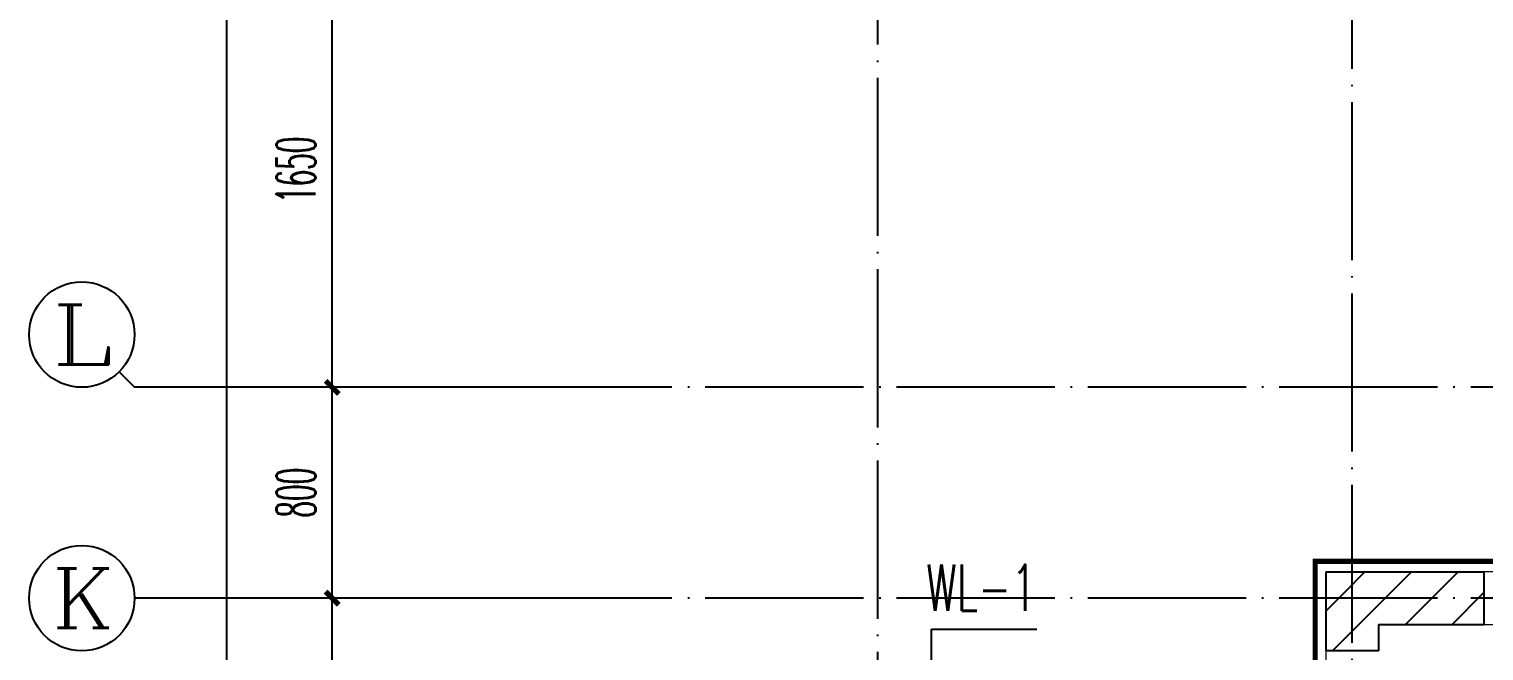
# Model space of a CAD drawing. Extents: x 27938 to 1507990, y 110129 to 923079.
# Drawn here: x 1198045 to 1203564, y 590724 to 593083 of the extents above; entities that cross this region are included whole.
import ezdxf
from ezdxf.enums import TextEntityAlignment as Align

# ---------------------------------------------------------------- set-up
doc = ezdxf.new("R2010")
doc.units = 0
doc.header["$LTSCALE"] = 1000
doc.header["$MEASUREMENT"] = 0
doc.linetypes.add('DASH', pattern=[0.35, 0.25, -0.1])
doc.linetypes.add('DOTE', pattern=[2.42, 2, -0.2, 0.02, -0.2])
for name, color, linetype in [('----建筑底图', 8, 'Continuous'), ('AXIS', 3, 'Continuous'), ('AXIS_TEXT', 7, 'Continuous'), ('DIM_污水', 2, 'Continuous'), ('DOTE', 1, 'Continuous'), ('PUB_HATCH', 8, 'Continuous'), ('WALL', 9, 'Continuous')]:
    doc.layers.add(name, color=color, linetype=linetype)
doc.layers.add('S-L主梁线', color=4, linetype='DASH', plot=False)
doc.layers.add('平面-看线', color=45, linetype='Continuous', lineweight=15)
doc.styles.add('_TCH_AXIS', font='COMPLEX', dxfattribs={"bigfont": 'GBCBIG'})
doc.styles.add('_TCH_DIM_T3', font='SIMPLEX.shx', dxfattribs={"width": 0.494118, "bigfont": 'GBCBIG.shx'})
doc.styles.add('_TWT_SERIAL', font='SIMPLEX', dxfattribs={"width": 0.8, "height": 3.5, "bigfont": 'HZTXT'})
doc.styles.add('COMPLEX', font='COMPLEX')
doc.dimstyles.new('_TCH_ARCH&&50', dxfattribs={"dimtxt": 148.75, "dimasz": 50, "dimexe": 125, "dimexo": 150, "dimgap": 63.125, "dimtad": 1, "dimdec": 0, "dimzin": 0, "dimdsep": 46, "dimtxsty": '_TCH_DIM_T3', "dimblk": 'ARCHTICK', "dimcen": 0.09, "dimclrt": 4, "dimazin": 2, "dimtfac": 1, "dimtdec": 0, "dimtix": 1, "dimtmove": 2, "dimatfit": 3, "dimfxl": 100, "dimtolj": 1, "dimtzin": 0, "dimarcsym": 0})
pattern_1 = [(45, (0, 89.76), (-88.3884, 88.3884), [])]

# ---------------------------------------------------------------- blocks, each defined once
blk = doc.blocks.new('_ArchTick')
at = {"color": 0, "linetype": 'ByBlock', "const_width": 0.4}
blk.add_lwpolyline([(-0.5, -0.5), (0.5, 0.5)], dxfattribs=at)
blk = doc.blocks.new('*D1104')
at = {"layer": 'AXIS', "color": 0, "lineweight": -2}
for p, q in [((-25968.8, -13060.1), (-27593.8, -13060.1)), ((-27468.8, -25960.1), (-27468.8, -13060.1)), ((-25968.8, -25960.1), (-27593.8, -25960.1))]:
    blk.add_line(p, q, dxfattribs=at)
at = {"layer": 'Defpoints', "color": 0}
for p in [(-27468.8, -13060.1), (-25818.8, -13060.1), (-25818.8, -25960.1)]:
    blk.add_point(p, dxfattribs=at)
at = {"layer": 'AXIS', "color": 0, "lineweight": -2, "xscale": 50, "yscale": 50, "zscale": 50}
for p, rotation in [((-27468.8, -13060.1), 90), ((-27468.8, -25960.1), 270)]:
    blk.add_blockref('_ArchTick', p, dxfattribs=dict(at, rotation=rotation))
at = {"layer": 'AXIS', "color": 4, "insert": (-27606.3, -19510.1), "char_height": 148.75, "attachment_point": 5, "rotation": 90, "style": '_TCH_DIM_T3'}
blk.add_mtext('\\A1;12900', dxfattribs=at)
blk = doc.blocks.new('*D1114')
at = {"layer": 'AXIS', "color": 0, "lineweight": -2}
for p, q in [((-25968.8, -15610.1), (-27193.8, -15610.1)), ((-27068.8, -16610.1), (-27068.8, -15610.1)), ((-25968.8, -16610.1), (-27193.8, -16610.1))]:
    blk.add_line(p, q, dxfattribs=at)
at = {"layer": 'Defpoints', "color": 0}
for p in [(-27068.8, -15610.1), (-25818.8, -15610.1), (-25818.8, -16610.1)]:
    blk.add_point(p, dxfattribs=at)
at = {"layer": 'AXIS', "color": 0, "lineweight": -2, "xscale": 50, "yscale": 50, "zscale": 50}
for p, rotation in [((-27068.8, -15610.1), 90), ((-27068.8, -16610.1), 270)]:
    blk.add_blockref('_ArchTick', p, dxfattribs=dict(at, rotation=rotation))
at = {"layer": 'AXIS', "color": 4, "insert": (-27206.3, -16110.1), "char_height": 148.75, "attachment_point": 5, "rotation": 90, "style": '_TCH_DIM_T3'}
blk.add_mtext('\\A1;1000', dxfattribs=at)
blk = doc.blocks.new('*D1115')
at = {"layer": 'AXIS', "color": 0, "lineweight": -2}
for p, q in [((-25968.8, -14810.1), (-27193.8, -14810.1)), ((-27068.8, -15610.1), (-27068.8, -14810.1)), ((-25968.8, -15610.1), (-27193.8, -15610.1))]:
    blk.add_line(p, q, dxfattribs=at)
at = {"layer": 'Defpoints', "color": 0}
for p in [(-27068.8, -14810.1), (-25818.8, -14810.1), (-25818.8, -15610.1)]:
    blk.add_point(p, dxfattribs=at)
at = {"layer": 'AXIS', "color": 0, "lineweight": -2, "xscale": 50, "yscale": 50, "zscale": 50}
for p, rotation in [((-27068.8, -14810.1), 90), ((-27068.8, -15610.1), 270)]:
    blk.add_blockref('_ArchTick', p, dxfattribs=dict(at, rotation=rotation))
at = {"layer": 'AXIS', "color": 4, "insert": (-27206.3, -15210.1), "char_height": 148.75, "attachment_point": 5, "rotation": 90, "style": '_TCH_DIM_T3'}
blk.add_mtext('\\A1;800', dxfattribs=at)
blk = doc.blocks.new('*D1116')
at = {"layer": 'AXIS', "color": 0, "lineweight": -2}
for p, q in [((-25968.8, -13160.1), (-27193.8, -13160.1)), ((-27068.8, -14810.1), (-27068.8, -13160.1)), ((-25968.8, -14810.1), (-27193.8, -14810.1))]:
    blk.add_line(p, q, dxfattribs=at)
at = {"layer": 'Defpoints', "color": 0}
for p in [(-27068.8, -13160.1), (-25818.8, -13160.1), (-25818.8, -14810.1)]:
    blk.add_point(p, dxfattribs=at)
at = {"layer": 'AXIS', "color": 0, "lineweight": -2, "xscale": 50, "yscale": 50, "zscale": 50}
for p, rotation in [((-27068.8, -13160.1), 90), ((-27068.8, -14810.1), 270)]:
    blk.add_blockref('_ArchTick', p, dxfattribs=dict(at, rotation=rotation))
at = {"layer": 'AXIS', "color": 4, "insert": (-27206.3, -13985.1), "char_height": 148.75, "attachment_point": 5, "rotation": 90, "style": '_TCH_DIM_T3'}
blk.add_mtext('\\A1;1650', dxfattribs=at)
blk = doc.blocks.new('_AXISO')
blk.add_circle((0, 0), 0.5)
at = {"layer": 'AXIS_TEXT', "style": 'COMPLEX', "width": 1.041667}
blk.add_attdef('A', text='', height=0.56, dxfattribs=at).set_placement((-0.25, -0.28), (0.25, -0.28), align=Align.FIT)
blk = doc.blocks.new('A$C63B2058D')
at = {"layer": 'S-L主梁线', "color": 0, "linetype": 'ByBlock', "lineweight": 18}
for p, q in [((-9650, 5300), (-9650, 4300)), ((-6650, 5300), (-9650, 5300))]:
    blk.add_line(p, q, dxfattribs=at)
at = {"layer": 'S-L主梁线', "color": 0, "linetype": 'DASH', "lineweight": 18}
for p, q in [((-9450, 5100), (-6750, 5100)), ((-9450, 4300), (-9450, 5100))]:
    blk.add_line(p, q, dxfattribs=at)
blk = doc.blocks.new('A$C149A4CC3')
at = {"layer": 'PUB_HATCH'}
h = blk.add_hatch(dxfattribs=at)
h.set_pattern_fill('普通砖', color=256, scale=50, style=0)
h.set_pattern_definition(pattern_1)
h.paths.add_polyline_path([(-23100, -15710.1), (-23300, -15510.1), (-23300, -15810.1), (-23100, -15810.1)])
h = blk.add_hatch(dxfattribs=at)
h.set_pattern_fill('普通砖', color=256, scale=50, style=0)
h.set_pattern_definition(pattern_1)
h.paths.add_polyline_path([(-23300, -15510.1), (-23100, -15710.1), (-22700, -15710.1), (-22700, -15510.1)])
at = {"color": 8, "linetype": 'DASH', "ltscale": 0.8, "const_width": 20}
blk.add_lwpolyline([(-14840, -13020.1), (-14840, -14670.1), (-16940, -14670.1), (-16940, -15470.1), (-18640, -15470.1), (-18640, -16470.1), (-20160, -16470.1), (-20160, -15470.1), (-23340, -15470.1), (-23340, -16470.1), (-25140, -16470.1), (-25140, -24650.1), (-22160, -24650.1), (-22160, -24050.1), (-15840, -24050.1), (-15840, -25250.1), (-15090, -25250.1), (-15090, -25850.1), (-9909, -25850.1)], dxfattribs=at)
at = {"layer": 'AXIS', "color": 8}
for p, q in [((-27877.3, -14751.5), (-27818.8, -14810.1)), ((-25818.8, -14810.1), (-27818.8, -14810.1)), ((-25818.8, -15610.1), (-27818.8, -15610.1))]:
    blk.add_line(p, q, dxfattribs=at)
at = {"layer": 'DOTE', "color": 169, "linetype": 'DOTE', "ltscale": 0.3}
for p, q in [((-25000, -11458), (-25000, -26899.5)), ((-23200, -19410.1), (-23200, -11458)), ((25039.9, -14810.1), (-25818.8, -14810.1)), ((25039.9, -15610.1), (-25818.8, -15610.1))]:
    blk.add_line(p, q, dxfattribs=at)
at = {"layer": 'WALL', "color": 8}
for p, q in [((-23300, -15510.1), (-23300, -15810.1)), ((-23300, -15510.1), (-22700, -15510.1)), ((-22700, -15510.1), (-22700, -15710.1)), ((-23100, -15710.1), (-23100, -15810.1)), ((-23100, -15710.1), (-22700, -15710.1)), ((-23100, -15810.1), (-23300, -15810.1))]:
    blk.add_line(p, q, dxfattribs=at)
at = {"layer": '平面-看线', "color": 8}
blk.add_lwpolyline([(-22700, -15710.1), (-20800, -15710.1)], dxfattribs=at)
at = {"layer": 'AXIS', "color": 8}
ref = blk.add_blockref('_AXISO', (-28018.8, -14610.1), dxfattribs=dict(at, xscale=400, yscale=400, zscale=400))
ref.add_attrib('A', 'L', dxfattribs={"layer": 'AXIS_TEXT', "color": 8, "ltscale": 0.5, "height": 226.3, "style": '_TCH_AXIS', "width": 1.4}).set_placement((-28131.9, -14723.2), (-27905.6, -14723.2), align=Align.FIT)
ref = blk.add_blockref('_AXISO', (-28018.8, -15610.1), dxfattribs=dict(at, xscale=400, yscale=400, zscale=400))
ref.add_attrib('A', 'K', dxfattribs={"layer": 'AXIS_TEXT', "color": 8, "ltscale": 0.5, "height": 226.3, "style": '_TCH_AXIS', "width": 1.105263}).set_placement((-28131.9, -15723.2), (-27905.6, -15723.2), align=Align.FIT)
for p1, p2, distance, picture, middle in [((-25818.8, -25960.1), (-25818.8, -13060.1), 1650, '*D1104', (-27606.3, -19510.1)), ((-25818.8, -14810.1), (-25818.8, -13160.1), 1250, '*D1116', (-27206.3, -13985.1)), ((-25818.8, -15610.1), (-25818.8, -14810.1), 1250, '*D1115', (-27206.3, -15210.1)), ((-25818.8, -16610.1), (-25818.8, -15610.1), 1250, '*D1114', (-27206.3, -16110.1))]:
    dim = blk.add_aligned_dim(p1=p1, p2=p2, distance=distance, dimstyle='_TCH_ARCH&&50', dxfattribs=at)
    dim.commit()
    dim.dimension.update_dxf_attribs({"geometry": picture, "text_midpoint": middle})

msp = doc.modelspace()

# ---------------------------------------------------------------- block references
at = {"layer": '----建筑底图'}
msp.add_blockref('A$C149A4CC3', (1226263.6, 606534.1), dxfattribs=at)

# ---------------------------------------------------------------- next in the draw order: linework, layer by layer
at = {"layer": 'DIM_污水'}
for p, q in [((1201468.7, 589719), (1201468.7, 590806.6)), ((1201468.7, 590806.6), (1201867.4, 590806.6))]:
    msp.add_line(p, q, dxfattribs=at)

# ---------------------------------------------------------------- next in the draw order: block references
at = {"layer": 'S-L主梁线', "color": 225, "linetype": 'ByBlock', "lineweight": 18}
msp.add_blockref('A$C63B2058D', (1212613.6, 585724), dxfattribs=at)

# ---------------------------------------------------------------- next in the draw order: texts
at = {"layer": 'DIM_污水', "color": 7, "style": '_TWT_SERIAL', "width": 0.64}
msp.add_text('WL-1', height=175, dxfattribs=at).set_placement((1201448.4, 590876.6))

doc.saveas('drawing.dxf')
